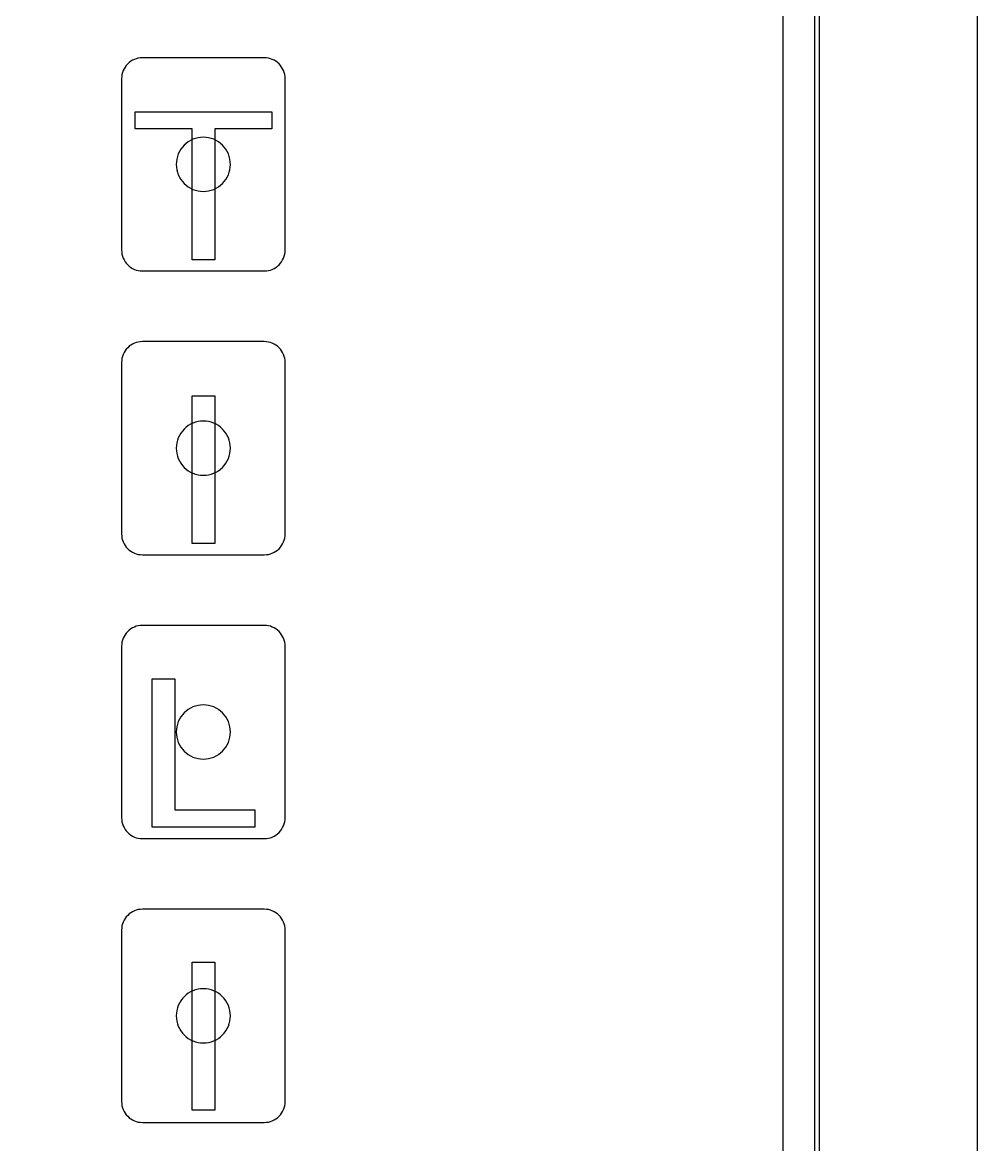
# Model space of a CAD drawing. Extents: x -337 to 6273, y 368 to 2065.
# Drawn here: x 42.3 to 148, y 1510.4 to 1634.7 of the extents above; entities that cross this region are included whole.
import ezdxf

# ---------------------------------------------------------------- set-up
doc = ezdxf.new("R2010")
doc.units = 0
doc.header["$LTSCALE"] = 100
doc.layers.add('EBENE_1', color=1, linetype='CONTINUOUS')

msp = doc.modelspace()

# ---------------------------------------------------------------- linework, layer by layer
at = {"layer": 'EBENE_1', "color": 5}
msp.add_lwpolyline([(130.044918, 1407.471422), (148.044918, 1407.471422), (148.044918, 1856.471422), (130.044918, 1856.471422), (130.044918, 1874.471422), (-318.955082, 1874.471422), (-318.955082, 1856.471422), (-336.955082, 1856.471422), (-336.955082, 1407.471422), (-318.955082, 1407.471422), (-318.955082, 1389.471422), (130.044918, 1389.471422), (130.044918, 1407.471422)], close=True, dxfattribs=at)
msp.add_lwpolyline([(130.044918, 1389.471422), (130.044918, 1874.471422)], dxfattribs=at)
at = {"layer": 'EBENE_1', "color": 7}
for points in [[(130.544918, 1856.971422), (-319.455082, 1856.971422), (-319.455082, 1406.971422), (130.544918, 1406.971422), (130.544918, 1856.971422)], [(61.097628, 1608.371422), (61.097628, 1622.879606), (54.795836, 1622.879606), (54.795836, 1624.771422), (69.930364, 1624.771422), (69.930364, 1622.879606), (63.615789, 1622.879606), (63.615789, 1608.371422), (61.097628, 1608.371422)], [(61.097628, 1608.371422), (61.097628, 1622.879606), (54.795836, 1622.879606), (54.795836, 1624.771422), (69.930364, 1624.771422), (69.930364, 1622.879606), (63.615789, 1622.879606), (63.615789, 1608.371422), (61.097628, 1608.371422)], [(63.62218, 1576.962331), (61.10402, 1576.962331), (61.10402, 1593.325968), (63.62218, 1593.325968), (63.62218, 1576.962331)], [(63.62218, 1576.962331), (61.10402, 1576.962331), (61.10402, 1593.325968), (63.62218, 1593.325968), (63.62218, 1576.962331)], [(56.687652, 1545.580513), (56.687652, 1561.980513), (59.205812, 1561.980513), (59.205812, 1547.472329), (68.038548, 1547.472329), (68.038548, 1545.580513), (56.687652, 1545.580513)], [(56.687652, 1545.580513), (56.687652, 1561.980513), (59.205812, 1561.980513), (59.205812, 1547.472329), (68.038548, 1547.472329), (68.038548, 1545.580513), (56.687652, 1545.580513)], [(63.62218, 1514.235059), (61.10402, 1514.235059), (61.10402, 1530.598695), (63.62218, 1530.598695), (63.62218, 1514.235059)], [(63.62218, 1514.235059), (61.10402, 1514.235059), (61.10402, 1530.598695), (63.62218, 1530.598695), (63.62218, 1514.235059)]]:
    msp.add_lwpolyline(points, close=True, dxfattribs=at)
msp.add_lwpolyline([(130.544918, 1406.971422), (130.544918, 1856.971422)], dxfattribs=at)
at = {"layer": 'EBENE_1', "color": 2}
msp.add_lwpolyline([(126.544918, 1852.971422), (-315.455082, 1852.971422), (-315.455082, 1410.971422), (126.544918, 1410.971422), (126.544918, 1852.971422)], close=True, dxfattribs=at)
at = {"layer": 'EBENE_1', "color": 1}
msp.add_lwpolyline([(126.544918, 1852.971422), (-315.455082, 1852.971422), (-315.455082, 1410.971422), (126.544918, 1410.971422), (126.544918, 1852.971422)], close=True, dxfattribs=at)
at = {"layer": 'EBENE_1', "color": 2}
for points in [[(69.094922, 1630.750127), (55.59491, 1630.750127, 0.199586), (53.968577, 1630.076468, 0.199586), (53.294918, 1628.450135), (53.294918, 1609.450118, 0.199586), (53.968577, 1607.823786, 0.199586), (55.59491, 1607.150127), (69.094927, 1607.150127, 0.199586), (70.721259, 1607.823786, 0.199586), (71.394918, 1609.450118), (71.394918, 1628.450135, 0.199586), (70.721258, 1630.076468, 0.199586), (69.094922, 1630.750127)], [(69.094922, 1599.324127), (55.59491, 1599.324127, 0.199586), (53.968577, 1598.650468, 0.199586), (53.294918, 1597.024135), (53.294918, 1578.024118, 0.199586), (53.968577, 1576.397786, 0.199586), (55.59491, 1575.724127), (69.094927, 1575.724127, 0.199586), (70.721259, 1576.397786, 0.199586), (71.394918, 1578.024118), (71.394918, 1597.024135, 0.199586), (70.721258, 1598.650468, 0.199586), (69.094922, 1599.324127)], [(69.094922, 1567.898127), (55.59491, 1567.898127, 0.199586), (53.968577, 1567.224468, 0.199586), (53.294918, 1565.598135), (53.294918, 1546.598118, 0.199586), (53.968577, 1544.971786, 0.199586), (55.59491, 1544.298127), (69.094927, 1544.298127, 0.199586), (70.721259, 1544.971786, 0.199586), (71.394918, 1546.598118), (71.394918, 1565.598135, 0.199586), (70.721258, 1567.224468, 0.199586), (69.094922, 1567.898127)], [(69.094922, 1536.472127), (55.59491, 1536.472127, 0.199586), (53.968577, 1535.798468, 0.199586), (53.294918, 1534.172135), (53.294918, 1515.172118, 0.199586), (53.968577, 1513.545786, 0.199586), (55.59491, 1512.872127), (69.094927, 1512.872127, 0.199586), (70.721259, 1513.545786, 0.199586), (71.394918, 1515.172118), (71.394918, 1534.172135, 0.199586), (70.721258, 1535.798468, 0.199586), (69.094922, 1536.472127)]]:
    msp.add_lwpolyline(points, format="xyb", close=True, dxfattribs=at)
at = {"layer": 'EBENE_1', "color": 1}
for points in [[(65.344918, 1618.950127, 0.199589), (64.466238, 1621.071447, 0.199589), (62.344918, 1621.950127, 0.199589), (60.223598, 1621.071447, 0.199589), (59.344918, 1618.950127, 0.199589), (60.223598, 1616.828806, 0.199589), (62.344918, 1615.950127, 0.199589), (64.466238, 1616.828806, 0.199589), (65.344918, 1618.950127)], [(65.344918, 1587.524127, 0.199589), (64.466238, 1589.645447, 0.199589), (62.344918, 1590.524127, 0.199589), (60.223598, 1589.645447, 0.199589), (59.344918, 1587.524127, 0.199589), (60.223598, 1585.402806, 0.199589), (62.344918, 1584.524127, 0.199589), (64.466238, 1585.402806, 0.199589), (65.344918, 1587.524127)], [(65.344918, 1556.098127, 0.199589), (64.466238, 1558.219447, 0.199589), (62.344918, 1559.098127, 0.199589), (60.223598, 1558.219447, 0.199589), (59.344918, 1556.098127, 0.199589), (60.223598, 1553.976806, 0.199589), (62.344918, 1553.098127, 0.199589), (64.466238, 1553.976806, 0.199589), (65.344918, 1556.098127)], [(65.344918, 1524.672127, 0.199589), (64.466238, 1526.793447, 0.199589), (62.344918, 1527.672127, 0.199589), (60.223598, 1526.793447, 0.199589), (59.344918, 1524.672127, 0.199589), (60.223598, 1522.550806, 0.199589), (62.344918, 1521.672127, 0.199589), (64.466238, 1522.550806, 0.199589), (65.344918, 1524.672127)]]:
    msp.add_lwpolyline(points, format="xyb", close=True, dxfattribs=at)

doc.saveas('drawing.dxf')
